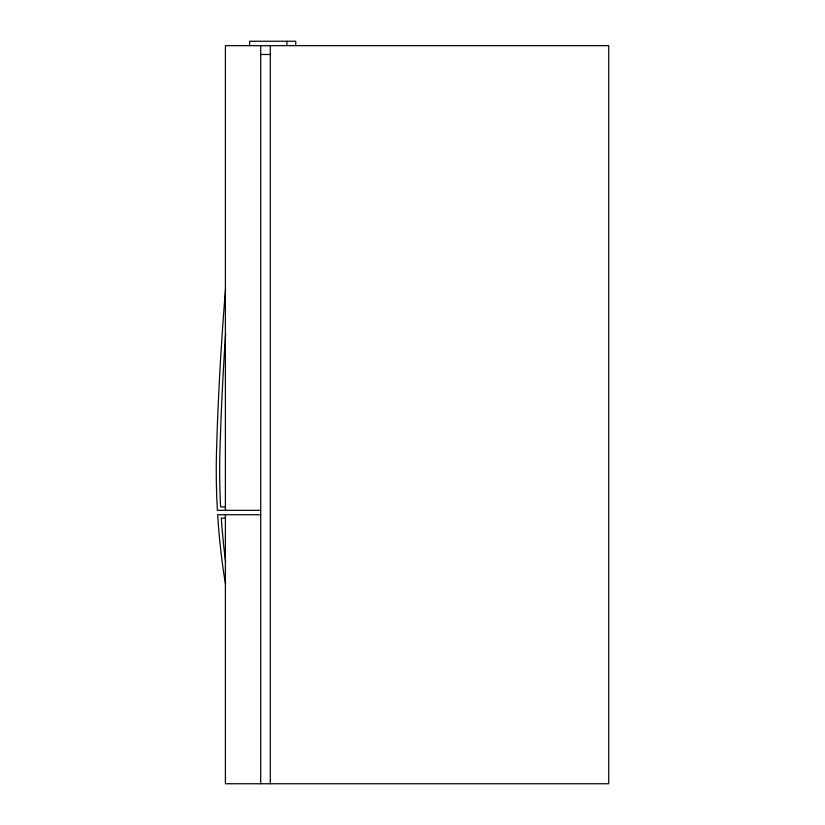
<?xml version="1.0" encoding="UTF-8"?>
<svg xmlns="http://www.w3.org/2000/svg" width="825" height="825" viewBox="0 0 825 825"><rect width="100%" height="100%" fill="white"/><g stroke="black" fill="none" stroke-linecap="round" stroke-linejoin="round"><path stroke-width="1.24" d="M260.69 54.481L270.311 54.481M225.514 506.911L220.636 506.911L220.337 501.126A706.406 706.406 0 0 1 220.048 447.181L220.698 427.567A3112.447 3112.447 0 0 1 225.627 333.599M260.69 510.314L217.398 510.314L216.934 501.28A709.706 709.706 0 0 1 216.645 447.088L217.295 427.443A3115.85 3115.85 0 0 1 225.503 289.534M260.69 514.728L217.666 514.728L218.213 522.916A709.706 709.706 0 0 0 224.287 576.768L225.586 584.265M225.101 518.131L221.306 518.131L221.605 522.668A706.097 706.097 0 0 0 225.638 562.021M295.742 45.664L295.742 41.25L249.655 41.25L249.655 45.664M286.925 41.25L286.925 45.664M270.311 45.664L270.311 783.75M260.69 45.664L260.69 783.75M225.4 510.314L225.4 45.664L608.737 45.664L608.737 783.75L225.4 783.75L225.4 514.728"/></g></svg>
